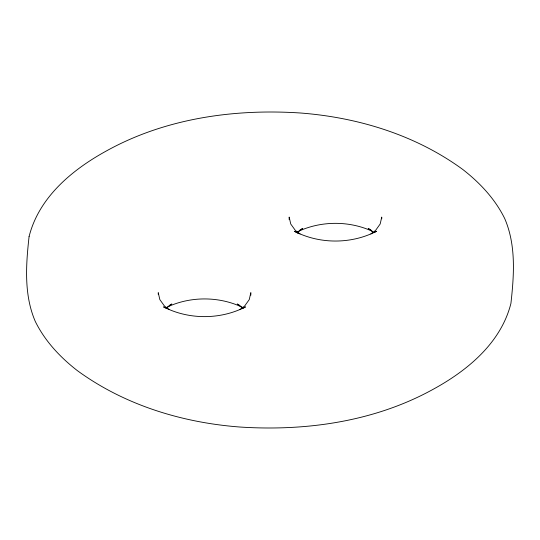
<?xml version="1.0" encoding="UTF-8"?>
<svg xmlns="http://www.w3.org/2000/svg" width="540" height="540" viewBox="0 0 540 540"><rect width="100%" height="100%" fill="white"/><g stroke="black" fill="none" stroke-linecap="round" stroke-linejoin="round"><path stroke-width="0.81" d="M166.462 308.036L171.815 304.013L169.061 305.572M297.378 232.457L302.731 228.427L299.977 229.993M239.949 309.555L244.627 306.038L249.251 299.592L250.83 292.673L250.83 295.191M370.858 233.975L375.543 230.452L380.167 224.006L381.746 217.094L381.746 218.774M374.375 232.477L376.441 231.302C351.243 244.282 319.673 244.282 294.476 231.302L298.6 233.644M242.771 308.448L245.525 306.889C220.327 319.862 188.757 319.862 163.559 306.889L165.625 308.057M297.479 231.782C320.726 220.664 349.353 220.523 372.688 231.451M167.312 307.037C190.647 296.109 219.274 296.244 242.521 307.368M370.94 229.993L368.186 228.427L373.538 232.457M240.023 305.572L237.269 304.013L242.622 308.036M300.051 233.975L295.373 230.452L290.75 224.006L289.17 217.094L289.17 219.611M169.142 309.555L164.457 306.038L159.833 299.592L158.254 292.673L158.254 294.354M29.079 236.574C25.947 264.755 23.794 294.773 35.282 321.428C44.948 341.057 60.068 357.176 77.213 370.521C124.362 405.007 181.946 422.618 239.794 427.019C306.086 431.372 374.963 421.592 433.627 389.036C467.775 370.298 501.026 342.765 510.921 303.426C514.053 275.245 516.206 245.228 504.718 218.572C495.052 198.943 479.932 182.824 462.787 169.479C415.638 134.993 358.054 117.383 300.206 112.982C233.915 108.628 165.038 118.409 106.373 150.964C72.225 169.702 38.975 197.235 29.079 236.574"/></g></svg>
